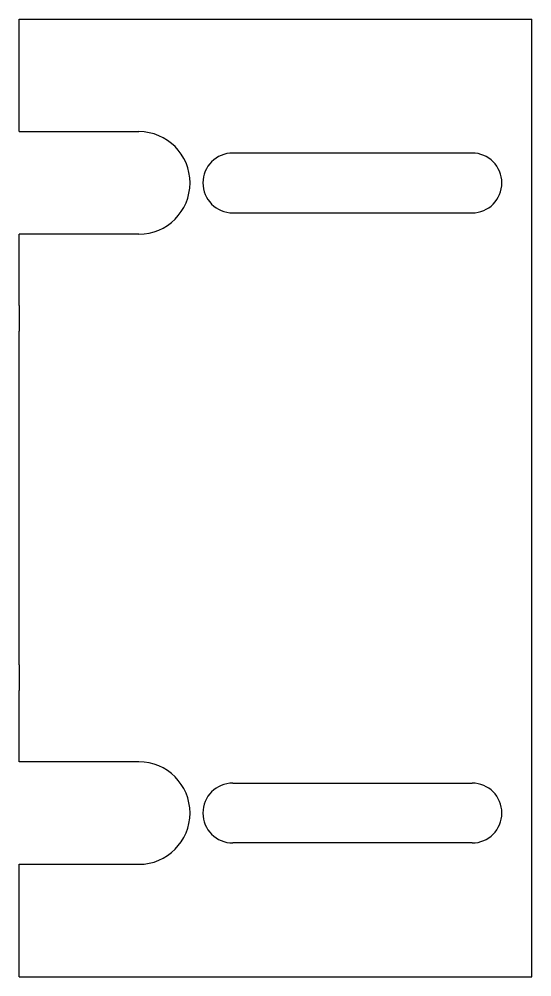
# Model space of a CAD drawing. Header units: millimetres. Extents: x 270 to 330, y 194 to 306.
import ezdxf

# ---------------------------------------------------------------- set-up
doc = ezdxf.new("R2010")
doc.units = ezdxf.units.MM
doc.layers.add('Default', color=7, linetype='Continuous')
doc.layers.add('TRAVA_BARA_DE_DE', color=7, linetype='Continuous')

# ---------------------------------------------------------------- blocks, each defined once
blk = doc.blocks.new('SE')
at = {"layer": 'TRAVA_BARA_DE_DE', "color": 7, "linetype": 'Continuous'}
for p, q in [((269.7, 305.54), (329.7, 305.54)), ((269.7, 292.38), (269.7, 305.54)), ((329.7, 272.04), (329.7, 305.54)), ((269.7, 292.38), (283.7, 292.38)), ((322.7, 289.88), (294.7, 289.88)), ((294.7, 282.88), (322.7, 282.88)), ((283.7, 280.38), (269.7, 280.38)), ((269.7, 272.04), (269.7, 280.38)), ((269.7, 272.04), (269.7, 269.02)), ((329.7, 269.02), (329.7, 272.04)), ((269.7, 230.02), (269.7, 269.02)), ((329.7, 230.02), (329.7, 269.02)), ((269.7, 230.02), (269.7, 227.01)), ((329.7, 227.01), (329.7, 230.02)), ((269.7, 218.67), (269.7, 227.01)), ((329.7, 193.51), (329.7, 227.01)), ((283.7, 218.67), (269.7, 218.67)), ((294.7, 216.17), (322.7, 216.17)), ((322.7, 209.17), (294.7, 209.17)), ((269.7, 206.67), (283.7, 206.67)), ((269.7, 193.51), (269.7, 206.67)), ((269.7, 193.51), (329.7, 193.51))]:
    blk.add_line(p, q, dxfattribs=at)
for centre, radius, start, end in [((283.7, 286.38), 6, 270, 90), ((294.7, 286.38), 3.5, 90, 270), ((322.7, 286.38), 3.5, 270, 90), ((283.7, 212.67), 6, 270, 90), ((294.7, 212.67), 3.5, 90, 270), ((322.7, 212.67), 3.5, 270, 90)]:
    blk.add_arc(centre, radius, start, end, dxfattribs=at)

msp = doc.modelspace()

# ---------------------------------------------------------------- block references
at = {"layer": 'Default'}
msp.add_blockref('SE', (0, 0), dxfattribs=at)

doc.saveas('drawing.dxf')
